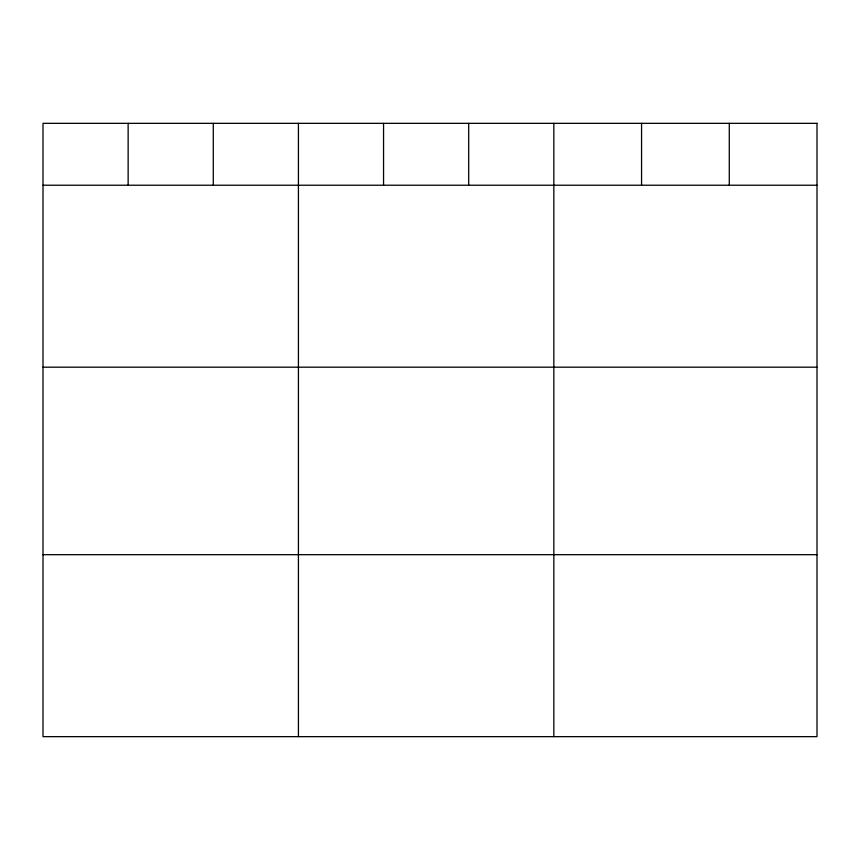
<?xml version="1.0" encoding="UTF-8"?>
<svg xmlns="http://www.w3.org/2000/svg" width="860" height="860" viewBox="0 0 860 860"><rect width="100%" height="100%" fill="white"/><g stroke="black" fill="none" stroke-linecap="round" stroke-linejoin="round"><path stroke-width="1.29" d="M43 185.222L817 185.222M43 367.188L817 367.188M43 554.678L817 554.678M729.28 123.345L729.28 185.222M641.56 123.345L641.56 185.222M553.84 123.345L553.84 736.654M468.7 123.345L468.7 185.222M383.56 123.345L383.56 185.222M298.42 123.345L298.42 736.654M213.28 123.345L213.28 185.222M128.14 123.345L128.14 185.222M817 123.345L43 123.345L43 736.654L817 736.654L817 123.345"/></g></svg>
